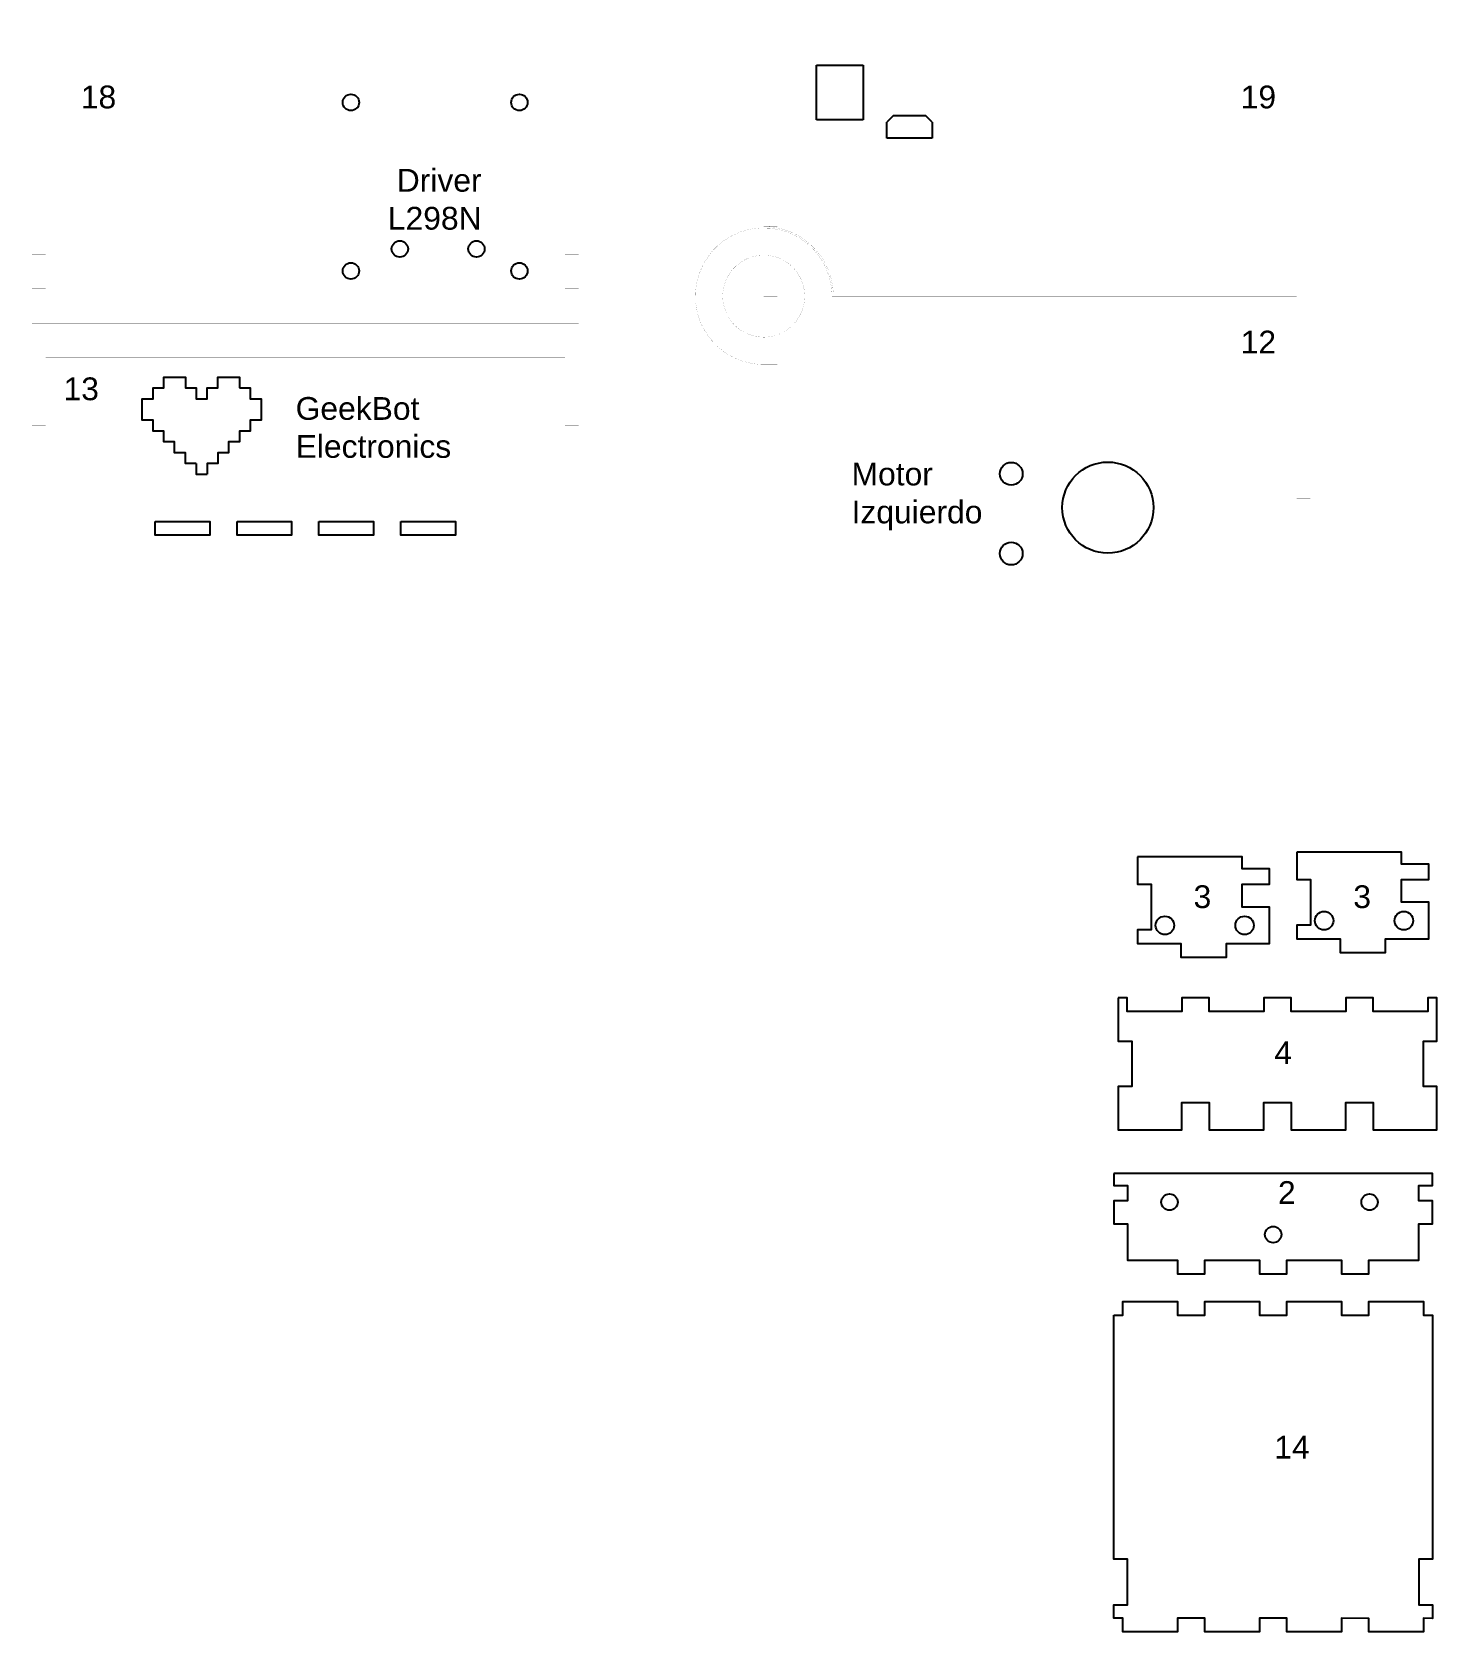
# Model space of a CAD drawing. Header units: inches. Extents: x -92 to 540, y -142 to 355.
# Drawn here: x -91.7 to 216.7, y -121.9 to 229.4 of the extents above; entities that cross this region are included whole.
import ezdxf

# ---------------------------------------------------------------- set-up
doc = ezdxf.new("R2010")
doc.units = ezdxf.units.IN
doc.header["$MEASUREMENT"] = 0
doc.layers.add('Make2D$visible$lines', color=7, linetype='Continuous', true_color=0x000000)
doc.styles.get("Standard").update_dxf_attribs({"font": 'arial.ttf'})

msp = doc.modelspace()

# ---------------------------------------------------------------- linework, layer by layer
at = {"color": 0, "const_width": 0.01764}
for points in [[(69.41696, 186.74057), (70.91766, 186.60957), (72.87716, 186.22027), (74.76786, 185.57817), (76.13356, 184.94137), (76.56766, 184.69057), (76.78396, 184.56497), (77.42056, 184.15997), (78.23506, 183.57727), (79.00676, 182.94327), (79.73576, 182.25957), (80.41766, 181.53077), (81.05306, 180.75887), (81.63616, 179.94467), (82.04116, 179.30787), (82.16786, 179.09027), (82.41726, 178.65737), (83.05396, 177.29177), (83.69496, 175.40127), (84.08486, 173.44297), (84.21706, 171.94227), (84.21706, 171.44057), (185.91776, 171.44057), (185.91776, 183.94097), (188.91776, 183.94097), (188.91776, 195.94057), (185.91776, 195.94057), (185.91776, 201.94057), (188.91776, 201.94057), (188.91776, 213.94057), (185.91776, 213.94057), (185.91776, 229.44057), (179.91776, 229.44057), (179.91776, 226.44157), (167.91776, 226.44157), (167.91776, 229.44057), (161.91776, 229.44057), (161.91776, 226.44157), (149.91776, 226.44157), (149.91776, 229.44057), (143.91766, 229.44057), (143.91766, 226.44157), (131.91796, 226.44157), (131.91796, 229.44057), (125.91796, 229.44057), (125.91796, 226.44157), (113.91786, 226.44157), (113.91786, 229.44057), (107.91816, 229.44057), (107.91816, 226.44157), (95.91806, 226.44157), (95.91806, 229.44057), (89.91796, 229.44057), (89.91796, 226.44157), (77.91806, 226.44157), (77.91806, 229.44057), (71.91816, 229.44057), (71.91816, 212.59057), (68.91816, 212.59057), (68.91816, 200.59057), (71.91816, 200.59057), (71.91816, 186.74057), (68.91816, 186.74057)], [(71.91816, 109.44107), (77.91806, 109.44107), (77.91806, 112.44107), (89.91796, 112.44107), (89.91796, 109.44107), (95.91806, 109.44107), (95.91806, 112.44107), (107.91816, 112.44107), (107.91816, 109.44107), (113.91786, 109.44107), (113.91786, 112.44107), (125.91796, 112.44107), (125.91796, 109.44107), (131.91796, 109.44107), (131.91796, 112.44107), (143.91766, 112.44107), (143.91766, 109.44107), (149.91776, 109.44107), (149.91776, 112.44107), (161.91776, 112.44107), (161.91776, 109.44107), (167.91776, 109.44107), (167.91776, 112.44107), (179.91776, 112.44107), (179.91776, 109.44107), (185.91776, 109.44107), (185.91776, 126.94087), (188.91776, 126.94087), (188.91776, 138.94067), (185.91776, 138.94067), (185.91776, 144.94067), (188.91776, 144.94067), (188.91776, 156.94077), (185.91776, 156.94077), (185.91776, 171.44027), (83.91796, 171.44027), (83.91796, 171.99307), (83.75396, 173.64797), (83.27166, 175.79637), (82.47936, 177.84957), (81.69546, 179.31747), (81.38926, 179.77467), (81.08196, 180.23367), (80.02646, 181.51947), (78.43206, 183.03677), (76.63376, 184.30437), (75.16616, 185.08857), (74.65766, 185.29947), (74.14776, 185.51157), (72.55616, 185.99377), (70.38706, 186.36877), (68.18636, 186.42387), (66.53136, 186.25977), (65.99116, 186.15257), (65.44966, 186.04497), (63.85796, 185.56267), (61.84606, 184.66947), (59.98706, 183.49257), (58.70136, 182.43707), (58.31136, 182.04727), (57.92136, 181.65707), (56.86576, 180.37157), (55.68756, 178.51247), (54.79596, 176.50057), (54.31366, 174.90877), (54.20616, 174.36727), (54.09871, 173.82717), (53.9347, 172.17227), (53.98984, 169.97137), (54.36466, 167.80247), (54.84696, 166.21067), (55.05916, 165.70097), (55.27006, 165.19227), (56.05416, 163.72467), (57.32196, 161.92657), (58.83916, 160.33207), (60.12486, 159.27647), (60.58376, 158.96927), (61.04126, 158.66337), (62.50886, 157.87917), (64.56216, 157.08687), (66.71056, 156.60457), (68.36556, 156.44057), (71.91816, 156.44057), (71.91816, 149.44147), (68.91816, 149.44147), (68.91816, 137.44137), (71.91816, 137.44137), (71.91816, 131.44167), (68.91816, 131.44167), (68.91816, 119.44017), (71.91816, 119.44017), (71.91816, 109.44107)]]:
    msp.add_lwpolyline(points, dxfattribs=at)
at = {"color": 0}
for points in [[(-82.72558, 223.22557, 0.01764, 0.01764, 0), (-82.72558, 220.22657, 0.01764, 0.01764, 0), (-70.72568, 220.22657, 0.01764, 0.01764, 0), (-70.72568, 223.22557, 0.01764, 0.01764, 0), (-64.72558, 223.22557, 0.01764, 0.01764, 0), (-64.72558, 220.22657, 0.01764, 0.01764, 0), (-52.72548, 220.22657, 0.01764, 0.01764, 0), (-52.72548, 223.22557, 0.01764, 0.01764, 0), (-46.72578, 223.22557, 0.01764, 0.01764, 0), (-46.72578, 220.22657, 0.01764, 0.01764, 0), (-34.72568, 220.22657, 0.01764, 0.01764, 0), (-34.72568, 223.22557, 0.01764, 0.01764, 0), (-28.72568, 223.22557, 0.01764, 0.01764, 0), (-28.72568, 220.22657, 0.01764, 0.01764, 0), (-16.72598, 220.22657, 0.01764, 0.01764, 0), (-16.72598, 223.22557, 0.01764, 0.01764, 0), (-10.72588, 223.22557, 0.01764, 0.01764, 0), (-10.72588, 220.22657, 0.01764, 0.01764, 0), (1.27412, 220.22657, 0.01764, 0.01764, 0), (1.27412, 223.22557, 0.01764, 0.01764, 0), (7.27412, 223.22557, 0.01764, 0.01764, 0), (7.27412, 220.22657, 0.01764, 0.01764, 0), (19.27412, 220.22657, 0.01764, 0.01764, 0), (19.27412, 223.22557, 0.01764, 0.01764, 0), (28.27412, 223.22557, 0.01764, 0.01764, 0), (28.27412, 206.37657, 0.01764, 0.01764, 0), (25.27412, 206.37657, 0.01764, 0.01764, 0), (25.27412, 194.37557, 0.01764, 0.01764, 0), (28.27412, 194.37557, 0.01764, 0.01764, 0), (28.27412, 180.52457, 0.01764, 0.01764, 0), (25.27412, 180.52457, 0.01764, 0.01764, 0), (25.27412, 173.04957, 0.01764, 0.01764, 0), (28.27412, 173.04957, 0.01764, 0.01764, 0), (28.27412, 165.52457, 0.01764, 0.01764, 0), (-91.72548, 165.52457, 0.01764, 0.01764, 0), (-91.72548, 173.04957, 0.01764, 0.01764, 0), (-88.72548, 173.04957, 0.01764, 0.01764, 0), (-88.72548, 180.52457, 0.01764, 0.01764, 0), (-91.72548, 180.52457, 0.01764, 0.01764, 0), (-91.72548, 194.37557, 0.01764, 0.01764, 0), (-88.72548, 194.37557, 0.01764, 0.01764, 0), (-88.72548, 206.37657, 0.01764, 0.01764, 0), (-91.72548, 206.37657, 0.01764, 0.01764, 0), (-91.72548, 223.22557, 0.01764, 0.01764, 0), (-82.72558, 223.22557, 0, 0, 0)], [(59.91676, 171.76167, 0.01764, 0.01764, 0), (60.00776, 172.72477, 0.01764, 0.01764, 0), (60.28056, 173.97747, 0.01764, 0.01764, 0), (60.72846, 175.17767, 0.01764, 0.01764, 0), (61.17216, 176.03767, 0.01764, 0.01764, 0), (61.34576, 176.30617, 0.01764, 0.01764, 0), (61.43256, 176.44267, 0.01764, 0.01764, 0), (61.71376, 176.83677, 0.01764, 0.01764, 0), (62.11746, 177.33837, 0.01764, 0.01764, 0), (62.55436, 177.80687, 0.01764, 0.01764, 0), (63.02286, 178.24397, 0.01764, 0.01764, 0), (63.52176, 178.64477, 0.01764, 0.01764, 0), (64.04816, 179.01127, 0.01764, 0.01764, 0), (64.60076, 179.33937, 0.01764, 0.01764, 0), (65.03066, 179.56127, 0.01764, 0.01764, 0), (65.17816, 179.62717, 0.01764, 0.01764, 0), (65.46886, 179.76087, 0.01764, 0.01764, 0), (66.38396, 180.07807, 0.01764, 0.01764, 0), (67.63656, 180.34937, 0.01764, 0.01764, 0), (68.91396, 180.44177, 0.01764, 0.01764, 0), (69.87996, 180.39487, 0.01764, 0.01764, 0), (70.19836, 180.34937, 0.01764, 0.01764, 0), (70.35676, 180.32747, 0.01764, 0.01764, 0), (70.83226, 180.23507, 0.01764, 0.01764, 0), (71.45506, 180.07667, 0.01764, 0.01764, 0), (72.06416, 179.87417, 0.01764, 0.01764, 0), (72.65536, 179.62867, 0.01764, 0.01764, 0), (73.22866, 179.34217, 0.01764, 0.01764, 0), (73.77986, 179.01407, 0.01764, 0.01764, 0), (74.30896, 178.64757, 0.01764, 0.01764, 0), (74.68936, 178.34837, 0.01764, 0.01764, 0), (74.81196, 178.24257, 0.01764, 0.01764, 0), (74.93326, 178.13777, 0.01764, 0.01764, 0), (75.28326, 177.80297, 0.01764, 0.01764, 0), (75.72146, 177.33307, 0.01764, 0.01764, 0), (76.12256, 176.83287, 0.01764, 0.01764, 0), (76.48766, 176.30757, 0.01764, 0.01764, 0), (76.81426, 175.75657, 0.01764, 0.01764, 0), (77.10226, 175.18327, 0.01764, 0.01764, 0), (77.34756, 174.58917, 0.01764, 0.01764, 0), (77.50746, 174.13167, 0.01764, 0.01764, 0), (77.55286, 173.97607, 0.01764, 0.01764, 0), (77.64246, 173.66877, 0.01764, 0.01764, 0), (77.82576, 172.71907, 0.01764, 0.01764, 0), (77.91676, 171.44167, 0.01764, 0.01764, 0), (77.82576, 170.16427, 0.01764, 0.01764, 0), (77.64246, 169.21357, 0.01764, 0.01764, 0), (77.55286, 168.90487, 0.01764, 0.01764, 0), (77.50746, 168.75037, 0.01764, 0.01764, 0), (77.34756, 168.29317, 0.01764, 0.01764, 0), (77.10226, 167.69907, 0.01764, 0.01764, 0), (76.81426, 167.12587, 0.01764, 0.01764, 0), (76.48766, 166.57587, 0.01764, 0.01764, 0), (76.12256, 166.04947, 0.01764, 0.01764, 0), (75.72146, 165.54927, 0.01764, 0.01764, 0), (75.28326, 165.07937, 0.01764, 0.01764, 0), (74.93326, 164.74457, 0.01764, 0.01764, 0), (74.81196, 164.63837, 0.01764, 0.01764, 0), (74.68936, 164.53357, 0.01764, 0.01764, 0), (74.30896, 164.23477, 0.01764, 0.01764, 0), (73.77986, 163.86827, 0.01764, 0.01764, 0), (73.22866, 163.54157, 0.01764, 0.01764, 0), (72.65536, 163.25477, 0.01764, 0.01764, 0), (72.06416, 163.00957, 0.01764, 0.01764, 0), (71.45506, 162.80707, 0.01764, 0.01764, 0), (70.83226, 162.64877, 0.01764, 0.01764, 0), (70.35676, 162.55627, 0.01764, 0.01764, 0), (70.19836, 162.53267, 0.01764, 0.01764, 0), (69.87996, 162.48747, 0.01764, 0.01764, 0), (68.91396, 162.44197, 0.01764, 0.01764, 0), (67.63656, 162.53267, 0.01764, 0.01764, 0), (66.38396, 162.80567, 0.01764, 0.01764, 0), (65.46886, 163.12247, 0.01764, 0.01764, 0), (65.17816, 163.25477, 0.01764, 0.01764, 0), (65.03066, 163.32257, 0.01764, 0.01764, 0), (64.60076, 163.54447, 0.01764, 0.01764, 0), (64.04816, 163.87217, 0.01764, 0.01764, 0), (63.52176, 164.23867, 0.01764, 0.01764, 0), (63.02286, 164.63977, 0.01764, 0.01764, 0), (62.55436, 165.07657, 0.01764, 0.01764, 0), (62.11746, 165.54507, 0.01764, 0.01764, 0), (61.71376, 166.04527, 0.01764, 0.01764, 0), (61.43256, 166.43967, 0.01764, 0.01764, 0), (61.34576, 166.57447, 0.01764, 0.01764, 0), (61.17216, 166.84467, 0.01764, 0.01764, 0), (60.72846, 167.70577, 0.01764, 0.01764, 0), (60.28056, 168.90627, 0.01764, 0.01764, 0), (60.00776, 170.15757, 0.01764, 0.01764, 0), (59.91676, 171.12067, 0.01764, 0.01764, 0), (59.91676, 171.76167, 0, 0, 0)], [(71.91816, 178.96467, 0.01764, 0.01764, 0), (71.91816, 171.44027, 0.01764, 0.01764, 0), (68.91816, 171.44027, 0.01764, 0.01764, 0), (68.91816, 178.96467, 0.01764, 0.01764, 0), (71.91816, 178.96467, 0, 0, 0)], [(-82.72558, 96.04857, 0.01764, 0.01764, 0), (-82.72558, 99.04757, 0.01764, 0.01764, 0), (-70.72568, 99.04757, 0.01764, 0.01764, 0), (-70.72568, 96.04857, 0.01764, 0.01764, 0), (-64.72558, 96.04857, 0.01764, 0.01764, 0), (-64.72558, 99.04757, 0.01764, 0.01764, 0), (-52.72548, 99.04757, 0.01764, 0.01764, 0), (-52.72548, 96.04857, 0.01764, 0.01764, 0), (-46.72578, 96.04857, 0.01764, 0.01764, 0), (-46.72578, 99.04757, 0.01764, 0.01764, 0), (-34.72568, 99.04757, 0.01764, 0.01764, 0), (-34.72568, 96.04857, 0.01764, 0.01764, 0), (-28.72568, 96.04857, 0.01764, 0.01764, 0), (-28.72568, 99.04757, 0.01764, 0.01764, 0), (-16.72598, 99.04757, 0.01764, 0.01764, 0), (-16.72598, 96.04857, 0.01764, 0.01764, 0), (-10.72588, 96.04857, 0.01764, 0.01764, 0), (-10.72588, 99.04757, 0.01764, 0.01764, 0), (1.27412, 99.04757, 0.01764, 0.01764, 0), (1.27412, 96.04857, 0.01764, 0.01764, 0), (7.27412, 96.04857, 0.01764, 0.01764, 0), (7.27412, 99.04757, 0.01764, 0.01764, 0), (19.27412, 99.04757, 0.01764, 0.01764, 0), (19.27412, 96.04857, 0.01764, 0.01764, 0), (28.27412, 96.04857, 0.01764, 0.01764, 0), (28.27412, 106.04757, 0.01764, 0.01764, 0), (25.27412, 106.04757, 0.01764, 0.01764, 0), (25.27412, 118.04757, 0.01764, 0.01764, 0), (28.27412, 118.04757, 0.01764, 0.01764, 0), (28.27412, 124.04857, 0.01764, 0.01764, 0), (25.27412, 124.04857, 0.01764, 0.01764, 0), (25.27412, 136.04657, 0.01764, 0.01764, 0), (28.27412, 136.04657, 0.01764, 0.01764, 0), (28.27412, 143.04857, 0.01764, 0.01764, 0), (25.27412, 143.04857, 0.01764, 0.01764, 0), (25.27412, 158.04957, 0.01764, 0.01764, 0), (-88.72548, 158.04957, 0.01764, 0.01764, 0), (-88.72548, 143.04857, 0.01764, 0.01764, 0), (-91.72548, 143.04857, 0.01764, 0.01764, 0), (-91.72548, 136.04657, 0.01764, 0.01764, 0), (-88.72548, 136.04657, 0.01764, 0.01764, 0), (-88.72548, 124.04857, 0.01764, 0.01764, 0), (-91.72548, 124.04857, 0.01764, 0.01764, 0), (-91.72548, 118.04757, 0.01764, 0.01764, 0), (-88.72548, 118.04757, 0.01764, 0.01764, 0), (-88.72548, 106.04757, 0.01764, 0.01764, 0), (-91.72548, 106.04757, 0.01764, 0.01764, 0), (-91.72548, 96.04857, 0.01764, 0.01764, 0), (-82.72558, 96.04857, 0, 0, 0)]]:
    msp.add_lwpolyline(points, format="xyseb", dxfattribs=at)
at = {"color": 5}
for points in [[(-55.67591, 134.70718), (-58.04838, 134.70718), (-58.04838, 137.07964), (-60.42084, 137.07964), (-60.42084, 139.45211), (-62.79331, 139.45211), (-62.79331, 141.82457), (-65.16577, 141.82457), (-65.16577, 144.19703), (-67.53823, 144.19703), (-67.53823, 148.94196), (-65.16577, 148.94196), (-65.16577, 151.31443), (-62.79331, 151.31443), (-62.79331, 153.68689), (-58.04838, 153.68689), (-58.04838, 151.31443), (-55.67591, 151.31443), (-55.67591, 148.94196), (-53.30345, 148.94196), (-53.30345, 151.31443), (-50.93099, 151.31443), (-50.93099, 153.68689), (-46.18606, 153.68689), (-46.18606, 151.31443)], [(-46.18606, 151.31443), (-43.81359, 151.31443), (-43.81359, 148.94196), (-41.44113, 148.94196), (-41.44113, 144.19703), (-43.81359, 144.19703), (-43.81359, 141.82457), (-46.18606, 141.82457), (-46.18606, 139.45211), (-48.55852, 139.45211), (-48.55852, 137.07964), (-50.93099, 137.07964), (-50.93099, 134.70718), (-53.30345, 134.70718), (-53.30345, 132.33472)], [(-55.67591, 134.70718), (-55.67591, 132.33472), (-53.30345, 132.33472)]]:
    msp.add_lwpolyline(points, dxfattribs=at)
for points in [[(-64.72558, 121.93581), (-52.72548, 121.93581), (-52.72548, 118.93681), (-64.72558, 118.93681)], [(-46.72578, 121.93581), (-34.72568, 121.93581), (-34.72568, 118.93681), (-46.72578, 118.93681)], [(-28.72568, 121.93581), (-16.72598, 121.93581), (-16.72598, 118.93681), (-28.72568, 118.93681)], [(-10.72588, 121.93581), (1.27412, 121.93581), (1.27412, 118.93681), (-10.72588, 118.93681)]]:
    msp.add_lwpolyline(points, close=True)
for points in [[(185.95599, 49.35815), (185.95599, 43.35815), (188.95599, 43.35815), (188.95599, 33.35815), (185.95599, 33.35815), (185.95599, 30.35815), (195.45599, 30.35815), (195.45599, 27.35815), (205.45599, 27.35815), (205.45599, 30.35815), (214.95599, 30.35815), (214.95599, 38.35815), (208.95599, 38.35815), (208.95599, 43.35815), (214.95599, 43.35815), (214.95599, 46.72885), (208.95599, 46.72885), (208.95599, 49.35815), (185.95599, 49.35815)], [(150.99297, 48.31841), (150.99297, 42.31841), (153.99297, 42.31841), (153.99297, 32.31841), (150.99297, 32.31841), (150.99297, 29.31841), (160.49297, 29.31841), (160.49297, 26.31841), (170.49297, 26.31841), (170.49297, 29.31841), (179.99297, 29.31841), (179.99297, 37.31841), (173.99297, 37.31841), (173.99297, 42.31841), (179.99297, 42.31841), (179.99297, 45.68911), (173.99297, 45.68911), (173.99297, 48.31841), (150.99297, 48.31841)], [(146.7384, 17.39934), (146.7384, 7.89934), (149.7384, 7.89934), (149.7384, -2.10066), (146.7384, -2.10066), (146.7384, -11.60065), (160.7384, -11.60065), (160.7384, -5.59965), (166.7381, -5.59965), (166.7381, -11.60065), (178.7382, -11.60065), (178.7382, -5.59965), (184.7382, -5.59965), (184.7382, -11.60065), (196.7379, -11.60065), (196.7379, -5.59965), (202.738, -5.59965), (202.738, -11.60065), (216.73798, -11.60065), (216.73798, -2.10116), (213.73798, -2.10116), (213.73798, 7.89884), (216.73798, 7.89884), (216.73798, 17.39834), (214.738, 17.39834), (214.738, 14.39934), (202.738, 14.39934), (202.738, 17.39834), (196.7379, 17.39834), (196.7379, 14.39934), (184.7382, 14.39934), (184.7382, 17.39834), (178.7382, 17.39834), (178.7382, 14.39934), (166.7381, 14.39934), (166.7381, 17.39834), (160.7384, 17.39834), (160.7384, 14.39934), (148.7383, 14.39934), (148.7383, 17.39834), (146.7384, 17.39834)], [(145.77439, -21.21528), (145.77439, -23.84458), (148.77439, -23.84458), (148.77439, -27.21528), (145.77439, -27.21528), (145.77439, -32.21528), (148.77439, -32.21528), (148.77439, -40.21527), (159.77439, -40.21527), (159.77439, -43.21427), (165.77409, -43.21427), (165.77409, -40.21527), (177.77419, -40.21527), (177.77419, -43.21427), (183.77419, -43.21427), (183.77419, -40.21527), (195.77389, -40.21527), (195.77389, -43.21427), (201.77399, -43.21427), (201.77399, -40.21527), (212.77398, -40.21527), (212.77398, -32.21528), (215.77398, -32.21528), (215.77398, -27.21528), (212.77398, -27.21528), (212.77398, -23.84458), (215.77398, -23.84458), (215.77398, -21.21528), (145.77439, -21.21528)], [(145.7744, -52.27925), (147.77429, -52.27925), (147.77429, -49.28025), (159.77439, -49.28025), (159.77439, -52.27925), (165.77409, -52.27925), (165.77409, -49.28025), (177.77419, -49.28025), (177.77419, -52.27925), (183.77419, -52.27925), (183.77419, -49.28025), (195.77389, -49.28025), (195.77389, -52.27925), (201.77399, -52.27925), (201.77399, -49.28025), (213.77399, -49.28025), (213.77399, -52.27925), (215.77398, -52.27925), (215.77398, -105.85474), (212.77398, -105.85474), (212.77398, -115.85474), (215.77398, -115.85474), (215.77398, -118.85474), (213.77399, -118.85373), (213.77399, -121.85473), (201.77399, -121.85473), (201.77399, -118.85474), (195.77389, -118.85373), (195.77389, -121.85473), (183.77419, -121.85473), (183.77419, -118.85373), (177.77419, -118.85373), (177.77419, -121.85473), (165.77409, -121.85473), (165.77409, -118.85373), (159.77439, -118.85373), (159.77439, -121.85473), (147.77429, -121.85473), (147.77429, -118.85373), (145.77439, -118.85373), (145.77439, -115.85474), (148.77439, -115.85474), (148.77439, -105.85474), (145.7744, -105.85474), (145.7744, -52.27925)]]:
    msp.add_lwpolyline(points)
at = {"color": 0}
for centre in [(-21.72588, 213.98651), (15.27412, 213.98651), (-10.97722, 181.81835), (5.84996, 181.81835), (-21.72588, 176.98651), (15.27412, 176.98651), (158.01251, -27.46297), (201.92556, -27.46297), (180.77419, -34.59034)]:
    msp.add_circle(centre, 1.8, dxfattribs=at)
for centre, radius in [((123.26786, 132.44107), 2.5), ((144.46966, 125.01831), 10), ((123.26786, 114.94107), 2.5), ((156.99297, 33.28882), 2.03), ((174.49297, 33.28882), 2.03), ((191.95599, 34.32856), 2.03), ((209.45599, 34.32856), 2.03)]:
    msp.add_circle(centre, radius)
at = {"layer": 'Make2D$visible$lines', "color": 0}
for points in [[(80.49366, 222.14127), (90.74366, 222.14127)], [(80.49366, 210.14127), (80.49366, 222.14127)], [(90.74366, 222.14127), (90.74366, 210.14127)], [(97.41816, 211.14127), (95.91816, 209.64127)], [(97.41816, 211.14127), (104.41816, 211.14127)], [(105.91816, 209.64127), (104.41816, 211.14127)], [(90.74366, 210.14127), (80.49366, 210.14127)], [(95.91816, 206.14127), (95.91816, 209.64127)], [(105.91816, 209.64127), (105.91816, 206.14127)], [(105.91816, 206.14127), (95.91816, 206.14127)]]:
    msp.add_lwpolyline(points, dxfattribs=at)

# ---------------------------------------------------------------- texts
at = {"char_height": 5, "attachment_point": 1}
for s, heights, insert in [('{\\C5;18}', [0], (-81.01923, 217.68467)), ('{\\C5;19}', [0], (173.64338, 217.68467)), ('{\\C5;12}', [0], (173.64338, 163.86167)), ('{\\C5;13}', [0], (-84.81254, 153.60284)), ('{\\C5;3}', [0], (163.29189, 42.09355)), ('{\\C5;3}', [0], (198.36598, 42.09355)), ('{\\C5;4}', [0], (181.02836, 7.82385)), ('{\\C5;2}', [0], (181.82377, -22.86795)), ('{\\C5;14}', [5.6964], (181.02836, -78.77084))]:
    msp.add_mtext_dynamic_manual_height_columns(s, width=11.9156305, gutter_width=1, heights=heights, dxfattribs=dict(at, insert=insert))
at = {"color": 5, "char_height": 5}
for s, width, heights, insert, attachment_point in [('Driver L298N', 22.2199107, [0], (6.97733, 199.38882), 3), ('               ^IGeekBot \\P^I     ^IElectronics', 124.370807, [27.568], (-73.8543, 149.29274), 1), ('Motor Izquierdo', 22.2199107, [0], (88.20558, 134.90416), 1)]:
    msp.add_mtext_dynamic_manual_height_columns(s, width=width, gutter_width=1, heights=heights, dxfattribs=dict(at, insert=insert, attachment_point=attachment_point))

doc.saveas('drawing.dxf')
